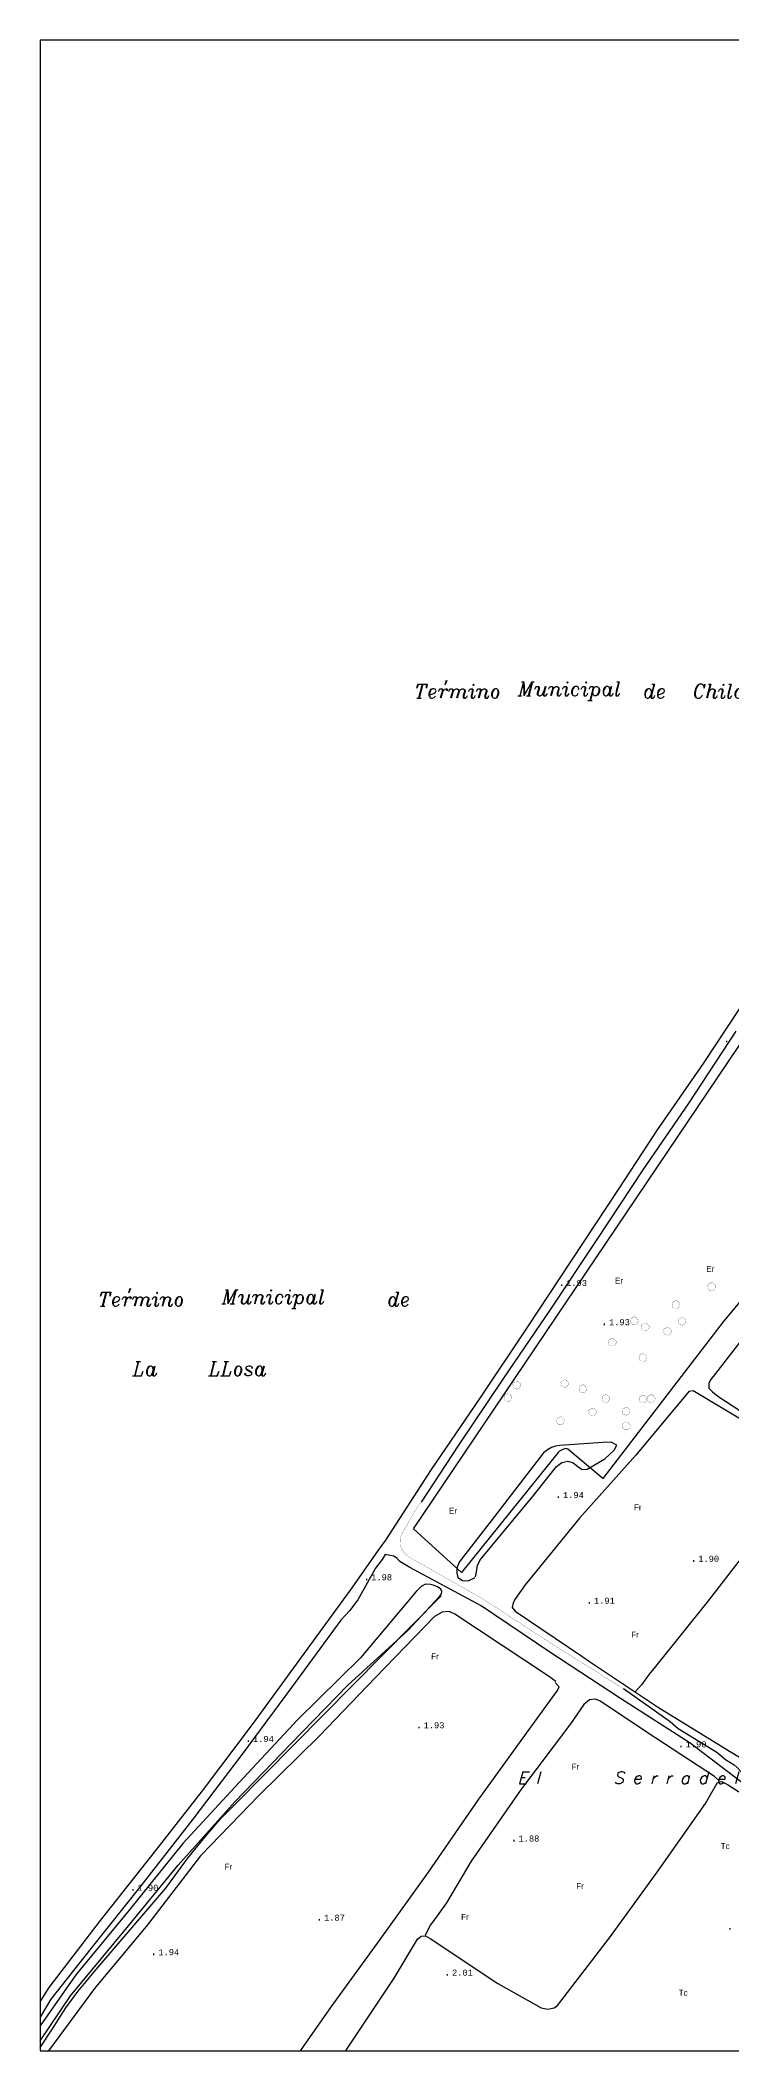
# Model space of a CAD drawing. Extents: x 742400 to 743200, y 4404200 to 4404700.
# Drawn here: x 742400 to 742572, y 4404200 to 4404700 of the extents above; entities that cross this region are included whole.
import ezdxf
from ezdxf.enums import TextEntityAlignment as Align

# ---------------------------------------------------------------- set-up
doc = ezdxf.new("R2010")
doc.units = 0
doc.header["$MEASUREMENT"] = 0
for name, color, linetype in [('2', 7, 'CONTINUOUS'), ('24', 7, 'CONTINUOUS'), ('33', 7, 'CONTINUOUS'), ('41', 7, 'CONTINUOUS'), ('42', 7, 'CONTINUOUS'), ('50', 7, 'CONTINUOUS'), ('6', 7, 'CONTINUOUS')]:
    doc.layers.add(name, color=color, linetype=linetype)
doc.styles.add('ITALICC', font='italicc', dxfattribs={"height": 0.2})
doc.styles.add('MONOTXT', font='monotxt', dxfattribs={"height": 0.2})
doc.styles.get("Standard").update_dxf_attribs({"font": 'txt', "height": 0.2})

msp = doc.modelspace()

# ---------------------------------------------------------------- linework, layer by layer
at = {"layer": '2', "color": 7, "linetype": 'Continuous'}
msp.add_3dface([(743199.9999999999, 4404200), (743199.9999999999, 4404700), (742399.9999999999, 4404700), (742399.9999999999, 4404200)], dxfattribs=at)
at = {"layer": '33', "color": 5, "linetype": 'Continuous', "extrusion": (-0.8161716139897874, 0.5778095676927699, 0), "const_width": 0.05, "elevation": 1938807.804364}
msp.add_lwpolyline([(-4023587.986198336, 2.28), (-4023636.06432226, 2.61)], dxfattribs=at)
at = {"layer": '33', "color": 5, "linetype": 'Continuous'}
for points in [[(742612.07, 4404427.27, 2.12), (742609.41, 4404428.92, 2.12), (742569.73, 4404381.27, 2.33), (742539.85, 4404342.34, 2.35), (742531.1199999999, 4404349.64, 2.63), (742530.65, 4404349.79, 2.64), (742529.9, 4404349.57, 2.64), (742529.06, 4404349.08, 2.64), (742528.74, 4404348.82, 2.64), (742504.72, 4404318.96, 2.72), (742492.79, 4404329.810000001, 2.69), (742576.0599999998, 4404453.37, 2.04)], [(742399.9999999999, 4404200.8, 1.87), (742402.89, 4404205.18, 1.85), (742406.3899999999, 4404210.67, 1.85), (742409.3599999999, 4404214.75, 1.86), (742411.84, 4404217.74, 1.86), (742413.94, 4404220.25, 1.86), (742431.2299999999, 4404240.45, 1.88), (742436.5799999998, 4404247.85, 1.89), (742440.9599999998, 4404253.17, 1.78), (742444.9300000002, 4404257.74, 1.78), (742448.4200000002, 4404261.37, 1.78), (742499.6699999998, 4404313.17, 2.01)]]:
    msp.add_polyline3d(points, dxfattribs=at)
at = {"layer": '41', "color": 3, "linetype": 'Continuous'}
for points in [[(742674.9599999998, 4404383.16, 5.11), (742658.39, 4404394.59, 2.41), (742641.09, 4404406.05, 2.37), (742623.9300000002, 4404417.32, 2.31), (742613.9799999999, 4404424.22, 2.28), (742612.77, 4404424.01, 2.28), (742599.92, 4404408.5, 2.39), (742587.3, 4404392.65, 2.48), (742574.4599999998, 4404377.01, 2.5), (742566.74, 4404366.9, 2.5), (742566.2299999999, 4404366.03, 2.5), (742566.2, 4404364.81, 2.5), (742567.0899999999, 4404363.86, 2.5), (742568.42, 4404362.83, 2.5), (742585.5599999998, 4404351.63, 2.5), (742596.36, 4404345.57, 2.5), (742613.7999999998, 4404335.07, 2.5), (742627.6099999999, 4404327.43, 2.5), (742628.6399999999, 4404327.13, 2.5), (742629.89, 4404328.09, 2.49), (742643.25, 4404343.23, 2.51), (742656.57, 4404359.86, 2.51), (742662.4099999998, 4404367.23, 2.47), (742675.0899999999, 4404383.32, 2.35)], [(742675.0500000002, 4404383.1, 5.12), (742658.39, 4404394.59, 2.41), (742641.09, 4404406.05, 2.37), (742623.9300000002, 4404417.32, 2.31), (742613.9799999999, 4404424.22, 2.28), (742612.77, 4404424.01, 2.28), (742599.92, 4404408.5, 2.39), (742587.3, 4404392.65, 2.48), (742574.4599999998, 4404377.01, 2.5), (742566.74, 4404366.9, 2.5), (742566.2299999999, 4404366.03, 2.5), (742566.2, 4404364.81, 2.5), (742567.0899999999, 4404363.86, 2.5), (742568.42, 4404362.83, 2.5), (742585.5599999998, 4404351.63, 2.5), (742596.36, 4404345.57, 2.5), (742613.7999999998, 4404335.07, 2.5), (742627.6099999999, 4404327.43, 2.5), (742628.6399999999, 4404327.13, 2.5), (742629.89, 4404328.09, 2.49), (742643.25, 4404343.23, 2.51), (742656.57, 4404359.86, 2.51), (742662.4099999998, 4404367.23, 2.47), (742674.9599999998, 4404383.16, 2.35)], [(742574.08, 4404357.04, 2.81), (742562.28, 4404364.11, 2.82), (742561.2099999998, 4404363.94, 2.77), (742548.0500000002, 4404348.14, 2.76), (742534.07, 4404332.42, 2.76), (742520.5899999999, 4404315.87, 2.76), (742518.1199999999, 4404312.5, 2.76), (742517.5299999998, 4404311.39, 2.76), (742517.34, 4404310.22, 2.76), (742518.0399999998, 4404309.29, 2.76), (742534.66, 4404298.15, 2.76), (742536.58, 4404296.82, 2.76), (742553.44, 4404285.52, 2.76), (742571.3499999999, 4404274.49, 2.76), (742581.57, 4404268.35, 2.76)], [(742591.32, 4404346.060000001, 2.75), (742591.1900000002, 4404344.91, 2.75), (742578.4899999999, 4404328, 2.76), (742566.02, 4404311.92, 2.86), (742552.9799999999, 4404295.59, 3.02), (742551.3999999998, 4404293.65, 3.02), (742549.44, 4404291.04, 3.02), (742547.86, 4404289.25, 5)], [(742528.1599999998, 4404291.82, 1.97), (742526.3399999999, 4404293.19, 1.97), (742508.9799999999, 4404304.7, 2), (742503.09, 4404308.59, 2), (742501.66, 4404309.27, 2), (742499.93, 4404309.1, 2), (742498.01, 4404308.04, 2), (742483.3399999999, 4404292.82, 1.99), (742469.44, 4404278.33, 1.98), (742454.3999999998, 4404263.58, 1.99), (742439.8399999999, 4404248.46, 1.98), (742426.64, 4404231.33, 1.96), (742413.45, 4404215.52, 1.95), (742402.09, 4404200, 1.93)], [(742464.69, 4404200, 2.21), (742472.38, 4404211.05, 2.35), (742484.54, 4404227.7, 2.37), (742496.5199999998, 4404244.42, 2.39), (742509.0099999999, 4404262.58, 2.38), (742521.54, 4404279.86, 2.3), (742528.55, 4404289.61, 2.22), (742528.9999999999, 4404290.52, 2.18), (742527.9799999999, 4404291.6, 2.08)], [(742568.8599999999, 4404267.03, 2.66), (742567.65, 4404268.17, 2.45), (742550.8899999999, 4404279.16, 2.35), (742539.14, 4404286.99, 2.31), (742537.93, 4404287.46, 2.31), (742536.54, 4404287.26, 2.31), (742535.15, 4404286.08, 2.31), (742531.79, 4404281.3, 2.3), (742519.4, 4404264.82, 2.12), (742507.0899999999, 4404247.19, 1.92), (742500.9599999998, 4404236.78, 1.9), (742497.61, 4404232.03, 1.89), (742496.93, 4404231.22, 1.89), (742495.6999999998, 4404228.63, 1.89)], [(742475.9500000002, 4404200, 2.47), (742476.42, 4404200.63, 2.48), (742488.02, 4404218.1, 2.49), (742493.81, 4404227.75, 2.5), (742494.67, 4404228.52, 2.43), (742495.75, 4404228.57, 2.43), (742496.97, 4404227.94, 2.4), (742513.77, 4404216.74, 2.36), (742524.5199999998, 4404210.72, 2.32), (742526.16, 4404210.39, 2.32), (742527.78, 4404210.7, 2.32), (742528.61, 4404211.26, 2.32), (742541.5, 4404228.07, 2.34), (742553.38, 4404244.42, 2.59), (742565.37, 4404261.47, 2.65), (742568.3499999999, 4404266.69, 2.66), (742569.33, 4404266.97, 2.66), (742570.8799999999, 4404266.21, 2.66), (742587.98, 4404255.29, 2.64), (742605.4899999999, 4404244.28, 2.62), (742611.7900000002, 4404240.46, 2.61)]]:
    msp.add_polyline3d(points, dxfattribs=at)
at = {"layer": '42', "color": 3, "linetype": 'Continuous', "const_width": 0.05}
for points, elevation in [([(742558.65, 4404384.83), (742558.2399999999, 4404384.56), (742557.97, 4404384.56), (742557.71, 4404384.71), (742557.4299999998, 4404384.71), (742557.2000000002, 4404384.87), (742557.07, 4404385.17), (742557.1399999999, 4404385.5), (742557.0400000002, 4404385.76), (742557.09, 4404386.01), (742557.3, 4404386.24), (742557.6, 4404386.29), (742557.81, 4404386.5), (742558.1599999998, 4404386.53), (742558.44, 4404386.39), (742558.6099999999, 4404386.08), (742558.8499999999, 4404385.94), (742558.99, 4404385.65), (742558.93, 4404385.27), (742558.72, 4404385.07), (742558.65, 4404384.83)], 2.73), ([(742567.55, 4404389.3), (742567.14, 4404389.03), (742566.8699999999, 4404389.03), (742566.61, 4404389.18), (742566.33, 4404389.18), (742566.1, 4404389.34), (742565.9699999999, 4404389.64), (742566.04, 4404389.97), (742565.94, 4404390.23), (742565.9899999999, 4404390.48), (742566.2, 4404390.71), (742566.4999999999, 4404390.76), (742566.7099999998, 4404390.97), (742567.06, 4404391), (742567.3399999999, 4404390.86), (742567.5099999999, 4404390.55), (742567.7499999999, 4404390.41), (742567.89, 4404390.12), (742567.8299999998, 4404389.74), (742567.6199999999, 4404389.54), (742567.55, 4404389.3)], 2.73), ([(742548.3499999999, 4404380.82), (742547.9400000002, 4404380.55), (742547.6699999998, 4404380.55), (742547.41, 4404380.7), (742547.1299999999, 4404380.7), (742546.9, 4404380.86), (742546.77, 4404381.16), (742546.84, 4404381.49), (742546.7399999999, 4404381.75), (742546.79, 4404382), (742547, 4404382.23), (742547.3, 4404382.28), (742547.51, 4404382.49), (742547.86, 4404382.52), (742548.14, 4404382.38), (742548.3100000002, 4404382.07), (742548.55, 4404381.93), (742548.69, 4404381.64), (742548.63, 4404381.26), (742548.4199999998, 4404381.060000001), (742548.3499999999, 4404380.82)], 2.73), ([(742560.19, 4404380.73), (742559.78, 4404380.46), (742559.5099999999, 4404380.46), (742559.25, 4404380.61), (742558.97, 4404380.61), (742558.7399999999, 4404380.77), (742558.6099999999, 4404381.07), (742558.68, 4404381.4), (742558.5799999998, 4404381.66), (742558.6299999999, 4404381.91), (742558.8399999999, 4404382.14), (742559.14, 4404382.19), (742559.3499999999, 4404382.4), (742559.7, 4404382.43), (742559.98, 4404382.29), (742560.15, 4404381.98), (742560.3899999999, 4404381.84), (742560.5299999998, 4404381.55), (742560.4699999999, 4404381.17), (742560.26, 4404380.97), (742560.19, 4404380.73)], 2.73), ([(742542.87, 4404375.54), (742542.4599999998, 4404375.27), (742542.1900000002, 4404375.27), (742541.9300000002, 4404375.42), (742541.6499999998, 4404375.42), (742541.4200000002, 4404375.58), (742541.29, 4404375.88), (742541.3599999999, 4404376.21), (742541.26, 4404376.47), (742541.31, 4404376.72), (742541.52, 4404376.95), (742541.82, 4404377), (742542.03, 4404377.21), (742542.3799999999, 4404377.24), (742542.66, 4404377.1), (742542.8299999998, 4404376.79), (742543.07, 4404376.65), (742543.21, 4404376.36), (742543.15, 4404375.98), (742542.94, 4404375.78), (742542.87, 4404375.54)], 2.73), ([(742551.0499999998, 4404379.3), (742550.6399999999, 4404379.03), (742550.37, 4404379.03), (742550.1099999999, 4404379.18), (742549.8299999998, 4404379.18), (742549.5999999999, 4404379.34), (742549.47, 4404379.64), (742549.5399999998, 4404379.97), (742549.44, 4404380.23), (742549.49, 4404380.48), (742549.7, 4404380.71), (742550, 4404380.76), (742550.2099999998, 4404380.97), (742550.5599999998, 4404381), (742550.84, 4404380.86), (742551.01, 4404380.55), (742551.2499999999, 4404380.41), (742551.39, 4404380.12), (742551.3299999998, 4404379.74), (742551.12, 4404379.54), (742551.0499999998, 4404379.3)], 2.73), ([(742556.6, 4404378.2), (742556.19, 4404377.93), (742555.92, 4404377.93), (742555.66, 4404378.08), (742555.3799999999, 4404378.08), (742555.15, 4404378.24), (742555.0199999998, 4404378.54), (742555.0899999999, 4404378.87), (742554.99, 4404379.13), (742555.04, 4404379.38), (742555.25, 4404379.61), (742555.55, 4404379.66), (742555.76, 4404379.87), (742556.1099999999, 4404379.9), (742556.3899999999, 4404379.76), (742556.56, 4404379.45), (742556.8, 4404379.310000001), (742556.94, 4404379.02), (742556.8799999999, 4404378.64), (742556.6699999998, 4404378.44), (742556.6, 4404378.2)], 2.73), ([(742550.5, 4404371.66), (742550.0899999999, 4404371.39), (742549.8200000002, 4404371.39), (742549.56, 4404371.54), (742549.2799999998, 4404371.54), (742549.05, 4404371.7), (742548.92, 4404372), (742548.9899999999, 4404372.33), (742548.89, 4404372.59), (742548.94, 4404372.84), (742549.1500000001, 4404373.07), (742549.45, 4404373.12), (742549.6600000001, 4404373.33), (742550.0099999999, 4404373.36), (742550.29, 4404373.22), (742550.4599999998, 4404372.91), (742550.7, 4404372.77), (742550.84, 4404372.48), (742550.7799999998, 4404372.1), (742550.5700000002, 4404371.9), (742550.5, 4404371.66)], 2.85), ([(742519.0899999999, 4404364.83), (742518.6799999998, 4404364.56), (742518.4099999998, 4404364.56), (742518.1499999998, 4404364.71), (742517.87, 4404364.71), (742517.6399999999, 4404364.87), (742517.5100000001, 4404365.17), (742517.58, 4404365.5), (742517.4799999999, 4404365.76), (742517.5299999998, 4404366.01), (742517.7399999999, 4404366.24), (742518.0399999998, 4404366.29), (742518.2499999999, 4404366.5), (742518.6, 4404366.53), (742518.8799999999, 4404366.39), (742519.05, 4404366.08), (742519.29, 4404365.94), (742519.4299999998, 4404365.65), (742519.37, 4404365.27), (742519.16, 4404365.07), (742519.0899999999, 4404364.83)], 2.86), ([(742531.0099999999, 4404365.21), (742530.5999999999, 4404364.94), (742530.3299999998, 4404364.94), (742530.0700000002, 4404365.09), (742529.79, 4404365.09), (742529.5600000002, 4404365.25), (742529.43, 4404365.55), (742529.4999999999, 4404365.88), (742529.4, 4404366.14), (742529.45, 4404366.39), (742529.6599999998, 4404366.62), (742529.96, 4404366.67), (742530.1699999998, 4404366.88), (742530.5199999998, 4404366.91), (742530.7999999998, 4404366.77), (742530.97, 4404366.46), (742531.2099999998, 4404366.32), (742531.3499999999, 4404366.03), (742531.29, 4404365.65), (742531.08, 4404365.45), (742531.0099999999, 4404365.21)], 2.85), ([(742516.91, 4404361.8), (742516.5, 4404361.53), (742516.2299999999, 4404361.53), (742515.97, 4404361.68), (742515.69, 4404361.68), (742515.46, 4404361.84), (742515.3299999998, 4404362.14), (742515.4, 4404362.47), (742515.3000000002, 4404362.73), (742515.3499999999, 4404362.98), (742515.56, 4404363.21), (742515.8599999999, 4404363.26), (742516.07, 4404363.47), (742516.42, 4404363.5), (742516.7, 4404363.36), (742516.8699999999, 4404363.05), (742517.1099999999, 4404362.91), (742517.25, 4404362.62), (742517.19, 4404362.24), (742516.9799999999, 4404362.04), (742516.91, 4404361.8)], 2.86), ([(742535.5899999999, 4404363.91), (742535.18, 4404363.64), (742534.91, 4404363.64), (742534.65, 4404363.79), (742534.3699999999, 4404363.79), (742534.14, 4404363.95), (742534.0099999999, 4404364.25), (742534.0799999998, 4404364.58), (742533.9799999999, 4404364.84), (742534.03, 4404365.09), (742534.24, 4404365.32), (742534.54, 4404365.37), (742534.75, 4404365.58), (742535.1, 4404365.61), (742535.3799999999, 4404365.47), (742535.5499999998, 4404365.16), (742535.79, 4404365.02), (742535.93, 4404364.73), (742535.8699999999, 4404364.35), (742535.66, 4404364.15), (742535.5899999999, 4404363.91)], 2.85), ([(742541.2799999998, 4404361.45), (742540.87, 4404361.18), (742540.5999999999, 4404361.18), (742540.3399999999, 4404361.33), (742540.06, 4404361.33), (742539.8299999998, 4404361.49), (742539.7, 4404361.79), (742539.77, 4404362.12), (742539.6699999998, 4404362.38), (742539.72, 4404362.63), (742539.93, 4404362.86), (742540.23, 4404362.91), (742540.44, 4404363.12), (742540.79, 4404363.15), (742541.07, 4404363.01), (742541.2399999999, 4404362.7), (742541.4799999999, 4404362.56), (742541.62, 4404362.27), (742541.56, 4404361.89), (742541.3499999999, 4404361.69), (742541.2799999998, 4404361.45)], 2.85), ([(742550.5, 4404361.38), (742550.0899999999, 4404361.11), (742549.8200000002, 4404361.11), (742549.56, 4404361.26), (742549.2799999998, 4404361.26), (742549.05, 4404361.42), (742548.92, 4404361.72), (742548.9899999999, 4404362.05), (742548.89, 4404362.310000001), (742548.94, 4404362.56), (742549.1500000001, 4404362.79), (742549.45, 4404362.84), (742549.6600000001, 4404363.05), (742550.0099999999, 4404363.08), (742550.29, 4404362.94), (742550.4599999998, 4404362.63), (742550.7, 4404362.49), (742550.84, 4404362.2), (742550.7799999998, 4404361.82), (742550.5700000002, 4404361.62), (742550.5, 4404361.38)], 2.85), ([(742552.53, 4404361.44), (742552.12, 4404361.17), (742551.85, 4404361.17), (742551.59, 4404361.32), (742551.31, 4404361.32), (742551.08, 4404361.48), (742550.95, 4404361.78), (742551.02, 4404362.11), (742550.9200000002, 4404362.37), (742550.9699999999, 4404362.62), (742551.18, 4404362.85), (742551.4799999999, 4404362.9), (742551.69, 4404363.11), (742552.04, 4404363.14), (742552.32, 4404363), (742552.49, 4404362.69), (742552.7299999999, 4404362.55), (742552.87, 4404362.26), (742552.81, 4404361.88), (742552.6, 4404361.68), (742552.53, 4404361.44)], 2.85), ([(742529.98, 4404355.95), (742529.57, 4404355.68), (742529.3, 4404355.68), (742529.04, 4404355.83), (742528.7599999999, 4404355.83), (742528.53, 4404355.99), (742528.3999999998, 4404356.29), (742528.4699999999, 4404356.62), (742528.37, 4404356.88), (742528.4199999998, 4404357.13), (742528.63, 4404357.36), (742528.9299999998, 4404357.41), (742529.14, 4404357.62), (742529.49, 4404357.65), (742529.7699999998, 4404357.51), (742529.94, 4404357.2), (742530.18, 4404357.06), (742530.32, 4404356.77), (742530.2599999999, 4404356.39), (742530.05, 4404356.19), (742529.98, 4404355.95)], 2.61), ([(742537.9599999998, 4404358.14), (742537.5499999998, 4404357.87), (742537.28, 4404357.87), (742537.0200000001, 4404358.02), (742536.74, 4404358.02), (742536.51, 4404358.18), (742536.3799999999, 4404358.48), (742536.45, 4404358.81), (742536.3499999999, 4404359.07), (742536.3999999998, 4404359.32), (742536.6099999999, 4404359.55), (742536.9099999998, 4404359.6), (742537.1199999999, 4404359.81), (742537.4699999999, 4404359.84), (742537.7499999999, 4404359.7), (742537.9199999998, 4404359.39), (742538.16, 4404359.25), (742538.3, 4404358.96), (742538.24, 4404358.58), (742538.03, 4404358.38), (742537.9599999998, 4404358.14)], 2.85), ([(742546.29, 4404358.36), (742545.8799999999, 4404358.09), (742545.6099999999, 4404358.09), (742545.3499999999, 4404358.24), (742545.0700000002, 4404358.24), (742544.8399999999, 4404358.4), (742544.7099999998, 4404358.7), (742544.78, 4404359.03), (742544.68, 4404359.29), (742544.7299999999, 4404359.54), (742544.94, 4404359.77), (742545.2399999999, 4404359.82), (742545.45, 4404360.03), (742545.8, 4404360.06), (742546.0799999998, 4404359.92), (742546.25, 4404359.61), (742546.49, 4404359.47), (742546.6299999999, 4404359.18), (742546.57, 4404358.8), (742546.3599999999, 4404358.6), (742546.29, 4404358.36)], 2.85), ([(742546.3799999999, 4404354.69), (742545.9699999999, 4404354.42), (742545.7, 4404354.42), (742545.44, 4404354.57), (742545.16, 4404354.57), (742544.9299999998, 4404354.73), (742544.8000000002, 4404355.03), (742544.8699999999, 4404355.36), (742544.7699999998, 4404355.62), (742544.8200000002, 4404355.87), (742545.03, 4404356.1), (742545.33, 4404356.15), (742545.54, 4404356.36), (742545.8899999999, 4404356.39), (742546.1700000002, 4404356.25), (742546.3399999999, 4404355.94), (742546.5799999998, 4404355.8), (742546.7199999999, 4404355.51), (742546.6599999998, 4404355.13), (742546.45, 4404354.93), (742546.3799999999, 4404354.69)], 2.85)]:
    msp.add_lwpolyline(points, dxfattribs=dict(at, elevation=elevation))
at = {"layer": '42', "color": 3, "linetype": 'Continuous'}
for points in [[(742508.1900000002, 4404317.84, 2.61), (742508.41, 4404319.12, 3.05), (742508.7000000002, 4404320.73, 3.18), (742509.4500000002, 4404322.18, 3.18), (742522.7399999999, 4404338.19, 3.48), (742528.3, 4404345.32, 3.48), (742529.6400000001, 4404346.29, 3.48), (742531.1399999999, 4404346.66, 3.48), (742532.5, 4404346.24, 3.48), (742533.6399999999, 4404345.29, 3.48), (742534.73, 4404344.57, 3.48), (742536, 4404344.68, 3.48), (742540.3399999999, 4404347.17, 3.48), (742542.6499999998, 4404349.33, 3.48), (742543.3000000002, 4404350.58, 3.48), (742541.8999999998, 4404351.34, 3.48), (742539.8699999999, 4404351.31, 3.48), (742529.1499999998, 4404350.52, 3.48), (742528.12, 4404350.32, 3.48), (742527.1199999999, 4404350.01, 3.48), (742526.11, 4404349.44, 3.48), (742525.0799999998, 4404348.69, 3.53), (742512.1299999999, 4404331.79, 3.56), (742505.21, 4404322.94, 3.3), (742504.1399999999, 4404321.51, 3.17), (742503.54, 4404319.99, 3.11), (742503.53, 4404318.79, 3.07), (742503.85, 4404317.74, 2.85), (742504.94, 4404316.94, 2.66), (742506.3499999999, 4404316.85, 2.66), (742508.1099999999, 4404317.7, 2.46)], [(742497.01, 4404315.98, 3.03), (742495.81, 4404316.01, 3.03), (742494.71, 4404315.47, 3.03), (742493.4500000002, 4404314.24, 3.03), (742479.59, 4404297.73, 2.91), (742463.9599999998, 4404282.33, 2.9), (742449.3599999999, 4404266.65, 3.14), (742435.49, 4404251.56, 3.12), (742422.1399999999, 4404234.94, 3.03), (742408.8599999999, 4404218.91, 2.9), (742399.9999999999, 4404206.2, 2.88)], [(742399.9999999999, 4404202.48, 2.93), (742407.51, 4404213.64, 2.95), (742421.1599999998, 4404230.13, 2.97), (742434.33, 4404246.12, 2.98), (742448.3799999999, 4404261.91, 3), (742462.3499999999, 4404276.41, 3.01), (742476.4699999999, 4404290.96, 3.02), (742491.3699999999, 4404304.48, 2.99), (742499.2499999999, 4404312.99, 2.94), (742499.7399999999, 4404313.6, 5.12), (742499.82, 4404314.25, 2.94), (742499.62, 4404314.8, 5.12), (742498.76, 4404315.36, 5.12), (742497.66, 4404315.82, 5.12), (742497.01, 4404315.98, 3.03)]]:
    msp.add_polyline3d(points, dxfattribs=at)
at = {"layer": '6', "color": 7, "linetype": 'Continuous', "extrusion": (0.0004318931999858003, 0.0001547061999949136, 0.9999998947671221), "const_width": 0.05, "elevation": 1004.764089}
msp.add_lwpolyline([(742494.6295844619, 4404336.297264592), (742493.6795802314, 4404335.147263122), (742489.6695806055, 4404328.167263472), (742489.3895806315, 4404326.967263506), (742489.3695806335, 4404325.787263521), (742489.7295805998, 4404324.677263512), (742490.4695805309, 4404323.647263474), (742491.5595804292, 4404322.727263412), (742509.7595830505, 4404312.397263867), (742527.049581438, 4404301.137262847), (742544.3695798228, 4404290.277261818), (742544.9095797722, 4404289.977261786)], dxfattribs=at)
at = {"layer": '6', "color": 7, "linetype": 'Continuous'}
for points in [[(742484.07, 4404324.48, 3.1), (742485.8899999999, 4404326.95, 3.07), (742497.2699999998, 4404344.52, 2.75), (742509.36, 4404362.310000001, 2.61), (742521.0700000002, 4404379.79, 2.53), (742532.1599999998, 4404396.63, 2.34), (742543.89, 4404414.47, 2.33), (742552.3499999999, 4404427.36, 2.33), (742553.3, 4404428.77, 2.33), (742564.84, 4404445.49, 2.33), (742576.6599999998, 4404463.34, 2.33), (742580.11, 4404467.86, 2.33), (742591.42, 4404484.97, 2.24), (742601.8399999999, 4404500, 2.18)], [(742572.8799999999, 4404453.55, 2.28), (742561.2000000002, 4404435.75, 2.29), (742549.8399999999, 4404419.05, 2.47), (742538.19, 4404401.52, 2.7), (742526.86, 4404384.45, 2.7), (742515.13, 4404367.3, 2.7), (742503.9799999999, 4404350.62, 2.7), (742494.71, 4404336.4, 2.7)], [(742399.9999999999, 4404212.14, 2.2), (742402.2399999999, 4404215.71, 2.21), (742414.9899999999, 4404232.43, 2.33), (742427.79, 4404248.66, 2.34), (742440.3499999999, 4404264.67, 2.36), (742453.0500000002, 4404281.44, 2.35), (742464.9899999999, 4404297.94, 2.33), (742477.56, 4404315.1, 2.1), (742484.07, 4404324.48, 3.1)], [(742485.74, 4404323.41, 1.98), (742484.9799999999, 4404322.17, 1.98), (742483.31, 4404320, 1.98), (742478.94, 4404312.16, 1.97), (742476.8399999999, 4404309.39, 1.97), (742474.7199999999, 4404307.11, 1.97), (742462.44, 4404290.33, 2.02), (742450.1900000002, 4404273.74, 2.13), (742437.9599999998, 4404257.63, 2.11), (742425.03, 4404241.05, 2.1), (742412.3, 4404225.1, 2.08), (742402.6599999998, 4404212.84, 2.1), (742399.9999999999, 4404208.37, 2.13)], [(742489.3599999999, 4404321.66, 3.1), (742488.7099999998, 4404322.43, 3.1), (742487.8699999999, 4404323.04, 3.1), (742485.74, 4404323.41, 1.98)], [(742578.24, 4404263.82, 2.7), (742561.58, 4404276.53, 2.7), (742544.21, 4404287.63, 2.7), (742526.7099999998, 4404299.11, 2.7), (742509.5799999998, 4404310.69, 2.9), (742491.8499999999, 4404320.2, 3.1), (742489.3599999999, 4404321.66, 3.1)], [(742544.98, 4404290.08, 2.7), (742556.5899999999, 4404281.89, 2.7), (742558.5799999998, 4404280.11, 2.7), (742568.2099999998, 4404274.25, 2.7), (742570.3699999999, 4404272.46, 2.7), (742572.4899999999, 4404271.12, 2.7), (742573.26, 4404270.44, 2.7), (742575.4799999999, 4404268, 2.7), (742576.03, 4404267.1, 2.7), (742577.91, 4404266.01, 2.7), (742578.9, 4404265.01, 2.49), (742578.9, 4404265.01, 2.49)]]:
    msp.add_polyline3d(points, dxfattribs=at)

# ---------------------------------------------------------------- texts
at = {"layer": '24', "color": 7, "linetype": 'Continuous', "style": 'MONOTXT'}
for s, height, p in [('.                           ', 1.99, (742569.76, 4404450.78, 1.92)), ('1.93                        ', 1.5, (742530.74, 4404390.18, 1.93)), ('.                           ', 1.99, (742528.74, 4404390.18, 1.93)), ('1.93                        ', 1.5, (742541.3899999999, 4404380.44, 1.93)), ('.                           ', 1.99, (742539.39, 4404380.44, 1.93)), ('.                           ', 1.99, (742527.93, 4404337.44, 1.94)), ('1.94                        ', 1.5, (742529.93, 4404337.44, 1.94)), ('.                           ', 1.99, (742561.57, 4404321.59, 1.9)), ('1.90                        ', 1.5, (742563.57, 4404321.59, 1.9)), ('.                           ', 1.99, (742480.27, 4404316.99, 1.98)), ('1.98                        ', 1.5, (742482.2699999998, 4404316.99, 1.98)), ('.                           ', 1.99, (742535.6500000001, 4404311.16, 1.91)), ('1.91                        ', 1.5, (742537.65, 4404311.16, 1.91)), ('1.93                        ', 1.5, (742495.2900000002, 4404280.2, 1.93)), ('.                           ', 1.99, (742450.88, 4404276.79, 1.94)), ('1.94                        ', 1.5, (742452.88, 4404276.79, 1.94)), ('.                           ', 1.99, (742493.29, 4404280.2, 1.93)), ('1.90                        ', 1.5, (742560.43, 4404275.45, 1.9)), ('.                           ', 1.99, (742558.4299999998, 4404275.45, 1.9)), ('.                           ', 1.99, (742516.8899999999, 4404252.04, 1.88)), ('1.88                        ', 1.5, (742518.89, 4404252.04, 1.88)), ('1.90                        ', 1.5, (742424.1799999998, 4404239.78, 1.9)), ('.                           ', 1.99, (742422.1799999998, 4404239.78, 1.9)), ('.                           ', 1.99, (742468.55, 4404232.33, 1.87)), ('1.87                        ', 1.5, (742470.55, 4404232.33, 1.87)), ('.                           ', 1.99, (742570.6199999999, 4404230.13, 1.83)), ('.                           ', 1.99, (742427.3599999999, 4404223.77, 1.94)), ('1.94                        ', 1.5, (742429.3599999999, 4404223.77, 1.94)), ('.                           ', 1.99, (742500.36, 4404218.69, 2.01)), ('2.01                        ', 1.5, (742502.36, 4404218.69, 2.01))]:
    msp.add_text(s, height=height, dxfattribs=at).set_placement(p)
at = {"layer": '42', "color": 7, "linetype": 'Continuous'}
for s, p in [('Er                          ', (742542.88, 4404390.78, 1.79)), ('Er                          ', (742565.5799999998, 4404393.7, 1.78)), ('Er                          ', (742501.6299999999, 4404333.55, 1.79)), ('Fr                          ', (742547.61, 4404334.42, 1.79)), ('Fr                          ', (742546.9099999998, 4404302.74, 1.79)), ('Fr                          ', (742497.18, 4404297.32, 2.42)), ('Fr                          ', (742532.0899999999, 4404269.91, 2.37)), ('Tc                          ', (742569.16, 4404250.16, 2.33)), ('Fr                          ', (742445.8299999998, 4404245.02, 2.37)), ('Fr                          ', (742533.2499999999, 4404240.23, 2.33)), ('Fr                          ', (742504.6299999999, 4404232.55, 2.33)), ('Tc                          ', (742558.72, 4404213.69, 2.29))]:
    msp.add_text(s, height=1.49, rotation=359.7900000066, dxfattribs=at).set_placement(p)
at = {"layer": '50', "color": 7, "linetype": 'Continuous', "style": 'ITALICC'}
for s, height, p in [('Termino', 3.5, (742503.7299999999, 4404538.13)), ("'", 3.5, (742500.5299999998, 4404539.04)), ('Municipal', 3.5, (742531.5799999998, 4404538.13)), ('de', 3.5, (742552.7399999999, 4404538.13)), ('Chilches', 3.5, (742572.7699999998, 4404538.13)), ('Termino', 3.5, (742425.0999999999, 4404386.9)), ("'", 3.5, (742421.8999999998, 4404387.810000001)), ('Municipal', 3.5, (742457.95, 4404386.9)), ('de', 3.5, (742489.1099999999, 4404386.9)), ('La', 3.5, (742426.03, 4404369.64)), ('LLosa', 3.5, (742449.04, 4404369.64)), ('E l        S e r r a d e l  ', 3, (742548.0500000002, 4404267.88))]:
    msp.add_text(s, height=height, dxfattribs=at).set_placement(p, align=Align.MIDDLE)

doc.saveas('drawing.dxf')
